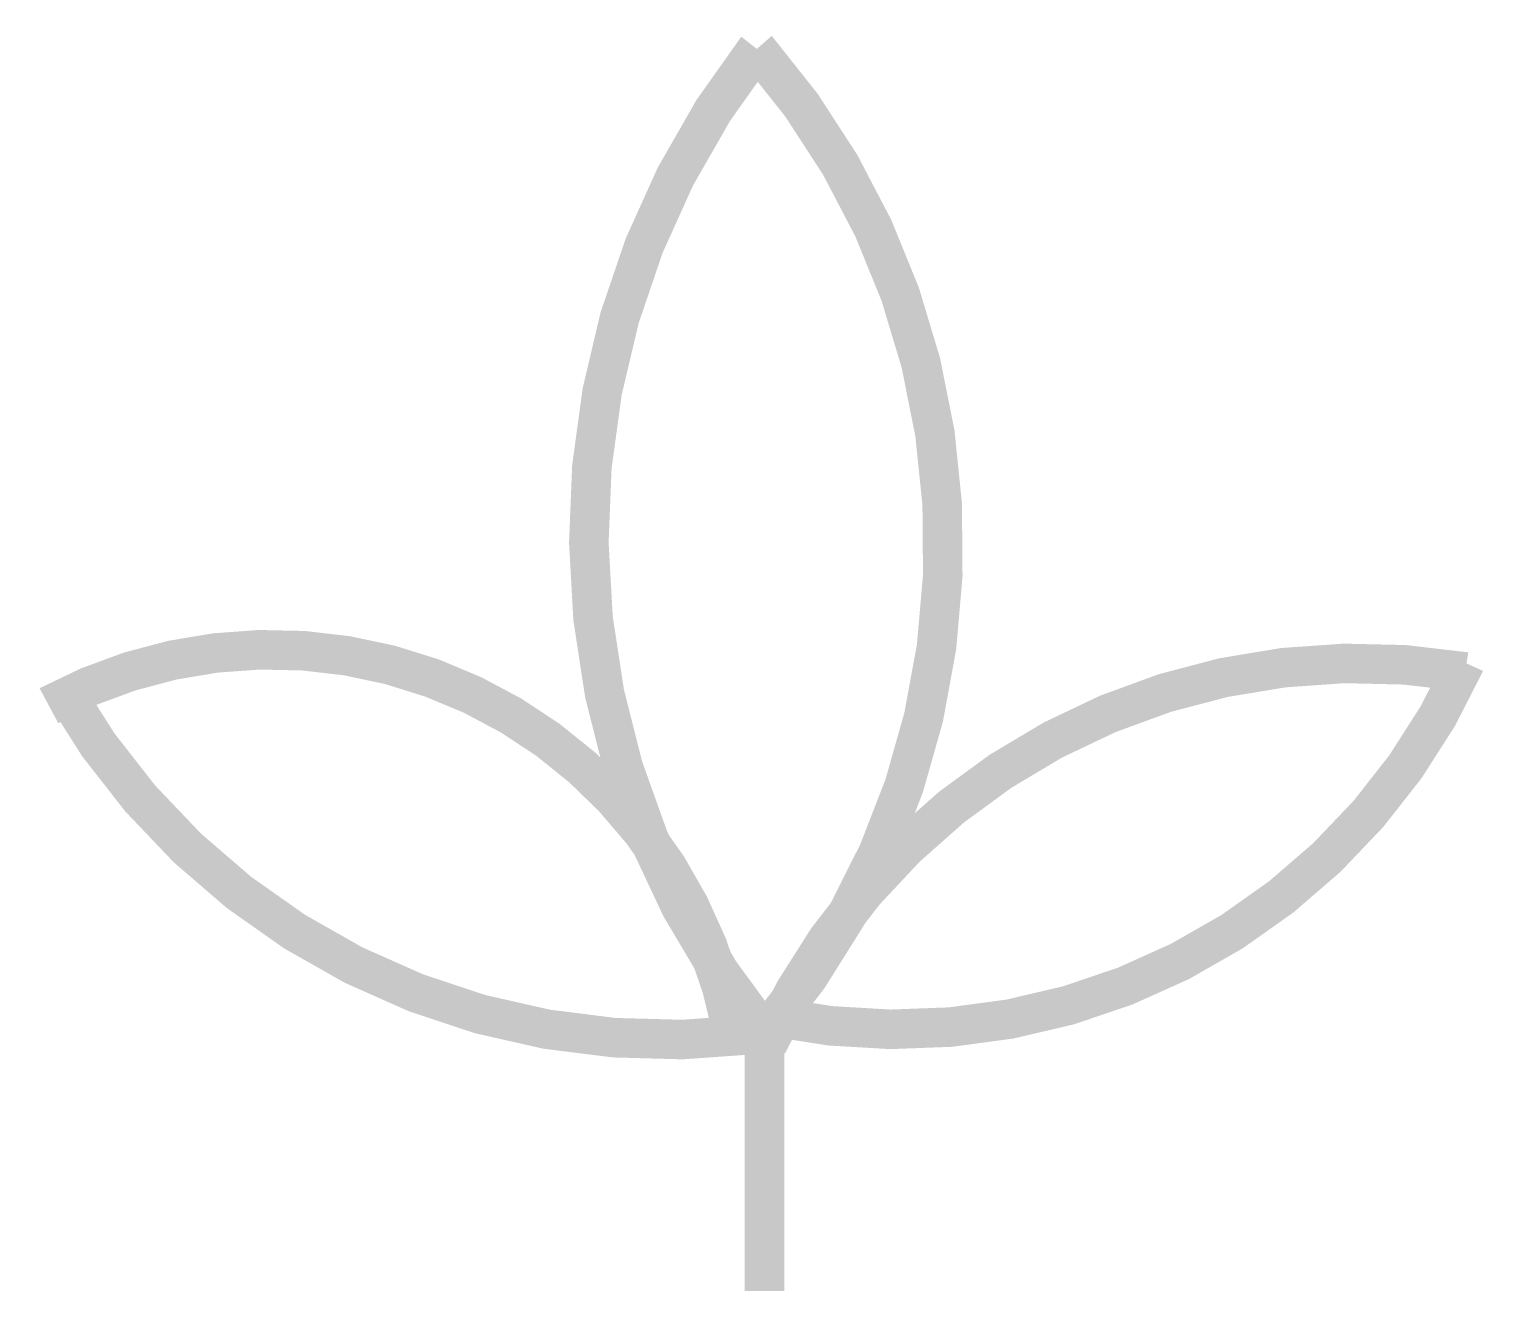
# Model space of a CAD drawing. Extents: x -0.22 to 3.46, y -0.09 to 3.14.
import ezdxf

# ---------------------------------------------------------------- set-up
doc = ezdxf.new("R2010")
doc.units = 0
doc.header["$MEASUREMENT"] = 0
doc.layers.get('0').update_dxf_attribs({"linetype": 'CONTINUOUS'})

msp = doc.modelspace()

# ---------------------------------------------------------------- linework, layer by layer
at = {"const_width": 0.1}
for points in [[(1.62, 3.0941, 0.349102), (1.6395, 0.6055, 1)], [(1.62, 3.0941, -0.370965), (1.6395, 0.6055, -1)], [(-0.1693, 1.4345, -0.50567), (1.5572, 0.6161, -0.186991)], [(3.4101, 1.5199, 0.33931), (1.646, 0.5767, 0.186991)], [(3.4101, 1.5429, -0.35069), (1.6559, 0.649, -0.175748)], [(-0.1364, 1.4805, 0.302084), (1.6033, 0.603, 0.175748)]]:
    msp.add_lwpolyline(points, format="xyb", dxfattribs=at)
msp.add_lwpolyline([(1.6395, 0.6055), (1.6395, -0.0448)], dxfattribs=at)

doc.saveas('drawing.dxf')
